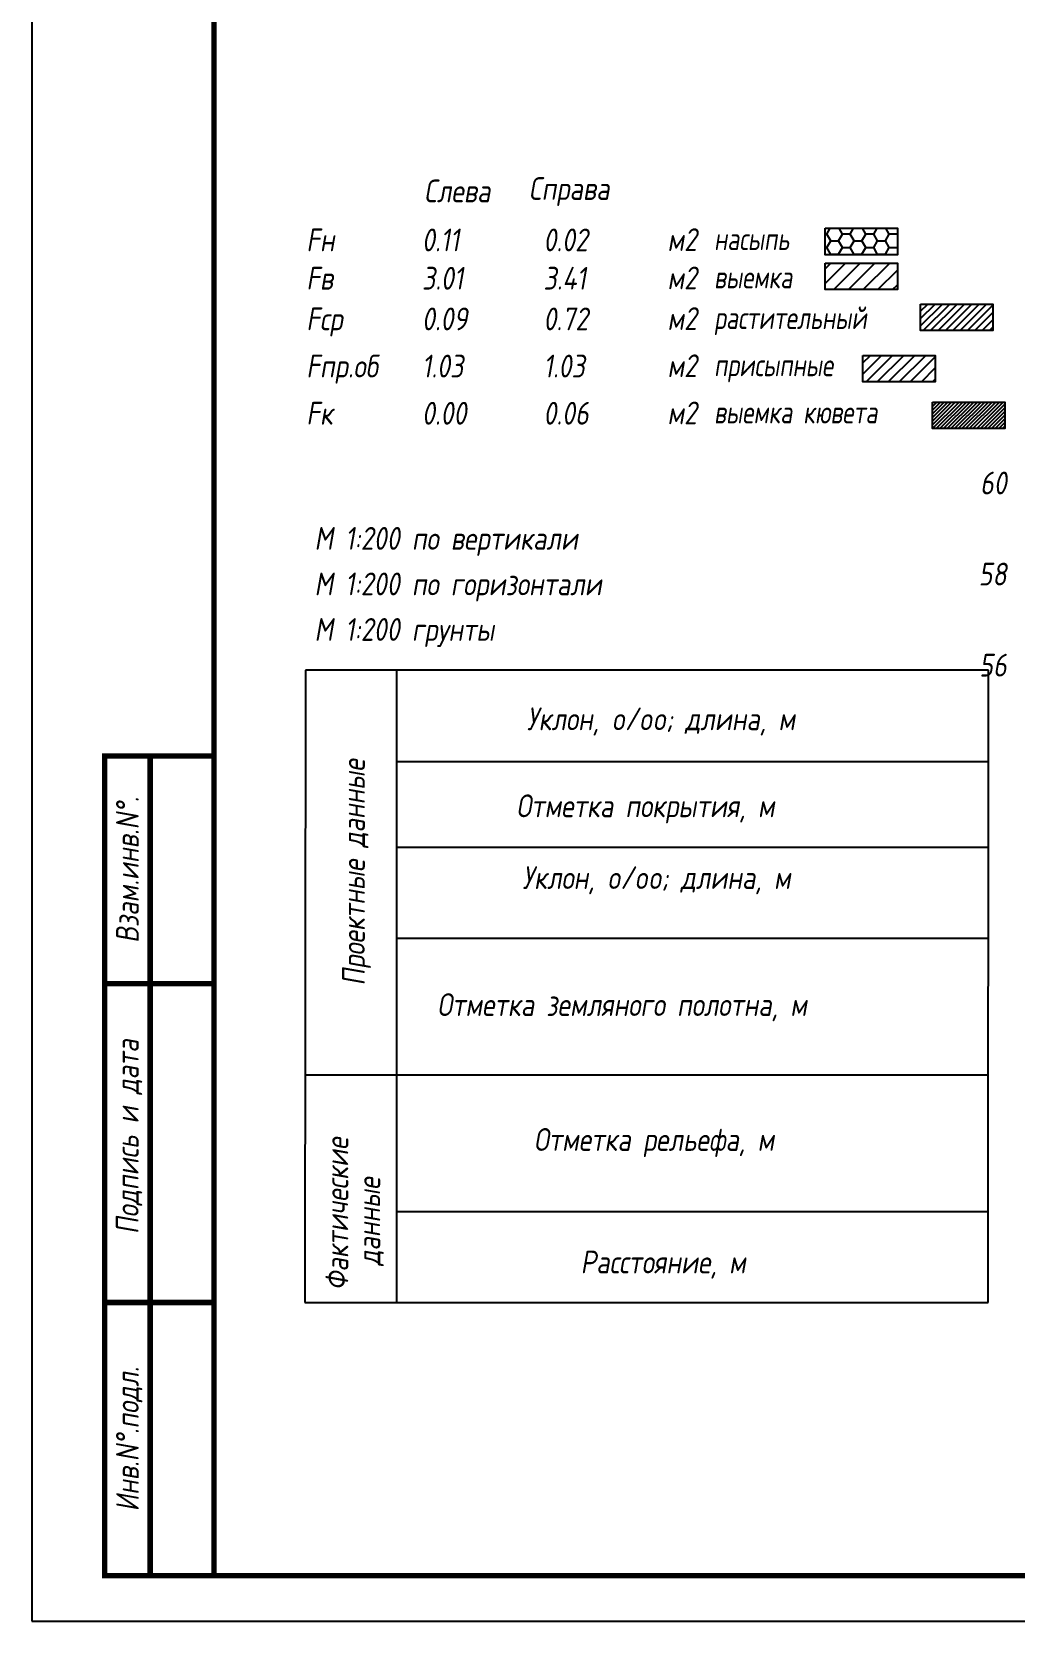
# Model space of a CAD drawing. Extents: x -717 to 1451, y -133302 to 233.
# Drawn here: x -30.1 to 77.9, y -61771.4 to -61596.9 of the extents above; entities that cross this region are included whole.
import ezdxf
from ezdxf.enums import TextEntityAlignment as Align

# ---------------------------------------------------------------- set-up
doc = ezdxf.new("R2010")
doc.units = 0
for name, color, linetype in [('Зарамочное оформление', 7, 'Continuous'), ('Линейка абсолютных высот', 7, 'Continuous'), ('Объем выемки', 7, 'Continuous'), ('Объем кюветов', 7, 'Continuous'), ('Объем насыпи', 7, 'Continuous'), ('Объем присыпных обочин', 7, 'Continuous'), ('Объем срезки растительного слоя', 7, 'Continuous'), ('Объём_2650', 7, 'Continuous'), ('Таблица', 7, 'Continuous')]:
    doc.layers.add(name, color=color, linetype=linetype)
for name, color, linetype, true_color in [('Объём_2563', 7, 'Continuous', 0xff8000), ('Объём_2570', 7, 'Continuous', 0x80ff00), ('Объём_2600', 7, 'Continuous', 0x808000), ('Объём_2620', 2, 'Continuous', 0xffff00)]:
    doc.layers.add(name, color=color, linetype=linetype, true_color=true_color)
doc.styles.add('М', font='romand.shx', dxfattribs={"width": 0.8, "oblique": 10, "height": 2.5})

# ---------------------------------------------------------------- blocks, each defined once
blk = doc.blocks.new('условные обозначения')
at = {"layer": 'Объём_2563'}
h = blk.add_hatch(dxfattribs=at)
h.set_pattern_fill('ANSI31', color=256, scale=0.3)
h.set_pattern_definition([(45, (-34.5, -100.5), (-0.673519, 0.673519), [])])
h.paths.add_polyline_path([(18.26, 7.53), (27.08, 7.53), (27.08, 4.62), (18.26, 4.62)])
at = {"layer": 'Объём_2570'}
h = blk.add_hatch(dxfattribs=at)
h.set_pattern_fill('ANSI31', color=3, scale=0.2)
h.set_pattern_definition([(45, (-32.9034, -100.5), (-0.4490128, 0.4490128), [])])
h.paths.add_polyline_path([(25.29, 13.16), (34.12, 13.16), (34.12, 10.25), (25.29, 10.25)])
at = {"layer": 'Объём_2600'}
h = blk.add_hatch(dxfattribs=at)
h.set_pattern_fill('ANSI31', color=6, scale=0.4)
h.set_pattern_definition([(45, (-34.5, -100.5), (-0.898026, 0.898026), [])])
h.paths.add_polyline_path([(13.63, 17.67), (22.46, 17.67), (22.46, 14.76), (13.63, 14.76)])
at = {"layer": 'Объём_2620'}
h = blk.add_hatch(dxfattribs=at)
h.set_pattern_fill('ANSI31', color=2, scale=0.1)
h.set_pattern_definition([(45, (-33.755, -100.5), (-0.2245064, 0.2245064), [])])
h.paths.add_polyline_path([(26.75, 2.41), (35.57, 2.41), (35.57, -0.5), (26.75, -0.5)])
at = {"layer": 'Объём_2650'}
h = blk.add_hatch(dxfattribs=at)
h.set_pattern_fill('HONEY', color=5, scale=0.3)
h.set_pattern_definition([(0, (-34.5, -100.5), (1.42875, 0.824889), [0.9525, -1.905]), (120, (-34.5, -100.5), (-1.42875, 0.824889), [0.9525, -1.905]), (60, (-34.5, -100.5), (3e-09, 1.6497784), [-1.905, 0.9525])])
h.paths.add_polyline_path([(13.63, 21.49), (22.46, 21.49), (22.46, 18.58), (13.63, 18.58)])
at = {"layer": 'Объём_2563'}
blk.add_lwpolyline([(18.26, 7.53), (27.08, 7.53), (27.08, 4.62), (18.26, 4.62)], close=True, dxfattribs=at)
at = {"layer": 'Объём_2620', "color": 2}
blk.add_lwpolyline([(26.75, 2.41), (35.57, 2.41), (35.57, -0.5), (26.75, -0.5)], close=True, dxfattribs=at)
at = {"layer": 'Объём_2650', "color": 5}
blk.add_lwpolyline([(13.63, 21.49), (22.46, 21.49), (22.46, 18.58), (13.63, 18.58)], close=True, dxfattribs=at)
at = {"layer": 'Объём_2650', "color": 6}
blk.add_lwpolyline([(13.63, 17.67), (22.46, 17.67), (22.46, 14.76), (13.63, 14.76)], close=True, dxfattribs=at)
at = {"layer": 'Объём_2650', "color": 3}
blk.add_lwpolyline([(25.29, 13.16), (34.12, 13.16), (34.12, 10.25), (25.29, 10.25)], close=True, dxfattribs=at)
at = {"layer": 'Объем насыпи', "color": 1, "style": 'М', "oblique": 10, "width": 0.8}
for s, p in [('насыпь', (0.09, 19.09)), ('выемка', (0.09, 14.89)), ('растительный', (0.09, 10.42)), ('присыпные', (0.09, 5.24)), ('выемка кювета', (0.09, 0.06))]:
    blk.add_text(s, height=2.5, dxfattribs=at).set_placement(p)

msp = doc.modelspace()

# ---------------------------------------------------------------- linework, layer by layer
at = {"layer": 'Таблица', "linetype": 'Continuous', "flags": 128}
for points in [[(0, -61667), (-0.054, -61736.421)], [(75, -61667), (0, -61667)], [(10, -61667), (10, -61736.421)], [(74.946, -61736.421), (75, -61667)], [(10, -61677), (75, -61677)], [(10, -61686.421), (75, -61686.421)], [(9.946, -61696.421), (74.946, -61696.421)], [(-0.054, -61711.421), (74.946, -61711.421)], [(9.946, -61726.421), (74.946, -61726.421)], [(-0.054, -61736.421), (74.946, -61736.421)]]:
    msp.add_lwpolyline(points, dxfattribs=at)

# ---------------------------------------------------------------- block references
at = {"layer": 'Объём_2570', "xscale": 0.9}
msp.add_blockref('условные обозначения', (44.779, -61639.953), dxfattribs=at)

# ---------------------------------------------------------------- texts
at = {"style": 'М', "oblique": 10, "width": 0.8}
msp.add_text('М 1:200 грунты', height=2.5, dxfattribs=at).set_placement((0.973, -61663.769))
at = {"layer": 'Линейка абсолютных высот', "style": 'М', "oblique": 10, "width": 0.8}
for s, p in [('60', (77, -61646.436)), ('58', (77, -61656.436)), ('56', (77, -61666.436))]:
    msp.add_text(s, height=2.5, dxfattribs=at).set_placement(p, align=Align.MIDDLE_RIGHT)
at = {"layer": 'Объем выемки', "style": 'М', "oblique": 10, "width": 0.8}
for s, p in [('Fв', (0.085, -61625.201)), ('3.01', (12.785, -61625.201)), ('3.41', (26.126, -61625.201)), ('м2', (39.731, -61625.167))]:
    msp.add_text(s, height=2.5, dxfattribs=at).set_placement(p)
at = {"layer": 'Объем кюветов', "style": 'М', "oblique": 10, "width": 0.8}
for s, p in [('Fк', (0.085, -61640.026)), ('0.00', (12.785, -61640.026)), ('0.06', (26.126, -61640.026)), ('м2', (39.731, -61639.992))]:
    msp.add_text(s, height=2.5, dxfattribs=at).set_placement(p)
at = {"layer": 'Объем насыпи', "style": 'М', "oblique": 10, "width": 0.8}
for s, p in [('Слева', (13.029, -61615.615)), ('Справа', (24.522, -61615.348)), ('Fн', (0.085, -61620.996)), ('0.11', (12.785, -61620.996)), ('0.02', (26.126, -61620.996)), ('м2', (39.731, -61620.962))]:
    msp.add_text(s, height=2.5, dxfattribs=at).set_placement(p)
at = {"layer": 'Объем присыпных обочин', "style": 'М', "oblique": 10, "width": 0.8}
for s, p in [('м2', (39.731, -61634.813)), ('Fпр.об', (0.085, -61634.847)), ('1.03', (12.785, -61634.847)), ('1.03', (26.126, -61634.847))]:
    msp.add_text(s, height=2.5, dxfattribs=at).set_placement(p)
at = {"layer": 'Объем срезки растительного слоя', "style": 'М', "oblique": 10, "width": 0.8}
for s, p in [('Fср', (0.085, -61629.668)), ('0.09', (12.785, -61629.668)), ('0.72', (26.126, -61629.668)), ('м2', (39.731, -61629.635))]:
    msp.add_text(s, height=2.5, dxfattribs=at).set_placement(p)
at = {"layer": 'Таблица', "style": 'М', "oblique": 10, "width": 0.8}
for s, p in [('М 1:200 по вертикали', (0.973, -61653.769)), ('М 1:200 по горизонтали', (0.973, -61658.769)), ('Уклон, o/oo; длина, м', (24.315, -61673.584)), ('Отметка покрытия, м', (23.148, -61683.139)), ('Уклон, o/oo; длина, м', (23.824, -61691.017)), ('Отметка земляного полотна, м', (14.462, -61704.965)), ('Отметка рельефа, м', (25.077, -61719.777)), ('Расстояние, м', (30.202, -61733.23))]:
    msp.add_text(s, height=2.5, dxfattribs=at).set_placement(p)
for s, p in [('Проектные данные ', (6.519, -61701.634)), ('Фактические ', (4.698, -61735.088)), ('данные', (8.204, -61732.383))]:
    msp.add_text(s, height=2.5, rotation=90, dxfattribs=at).set_placement(p)

# ---------------------------------------------------------------- wipeouts: each hides what was drawn before it
msp.add_wipeout([(-10.054, -61676.421), (-22.054, -61676.421), (-22.054, -61766.421), (-10.054, -61766.421)]).dxf.layer = 'Зарамочное оформление'

# ---------------------------------------------------------------- next in the draw order: linework, layer by layer
at = {"flags": 128}
msp.add_lwpolyline([(-30.054, -61771.421), (389.946, -61771.421), (389.946, -61474.421), (-30.054, -61474.421)], close=True, dxfattribs=at)
at = {"const_width": 0.6, "flags": 128}
msp.add_lwpolyline([(-10.054, -61766.421), (384.946, -61766.421), (384.946, -61479.421), (-10.054, -61479.421)], close=True, dxfattribs=at)
at = {"layer": 'Зарамочное оформление', "linetype": 'Continuous', "lineweight": -3, "const_width": 0.6, "flags": 128}
for points in [[(-10.054, -61766.421), (-22.054, -61766.421), (-22.054, -61676.421), (-10.054, -61676.421)], [(-17.054, -61766.421), (-17.054, -61676.421)], [(-22.054, -61701.421), (-10.054, -61701.421)], [(-22.054, -61736.421), (-10.054, -61736.421)]]:
    msp.add_lwpolyline(points, dxfattribs=at)

# ---------------------------------------------------------------- next in the draw order: texts
at = {"layer": 'Зарамочное оформление', "lineweight": 15, "style": 'М', "oblique": 10, "width": 0.8}
for s, p in [('Взам.инв.N%%d.', (-19.554, -61688.921)), ('Подпись и дата', (-19.572, -61718.227)), ('Инв.N%%d.подл.', (-19.554, -61751.421))]:
    msp.add_text(s, height=2.5, rotation=90, dxfattribs=at).set_placement(p, align=Align.MIDDLE_CENTER)

doc.saveas('drawing.dxf')
